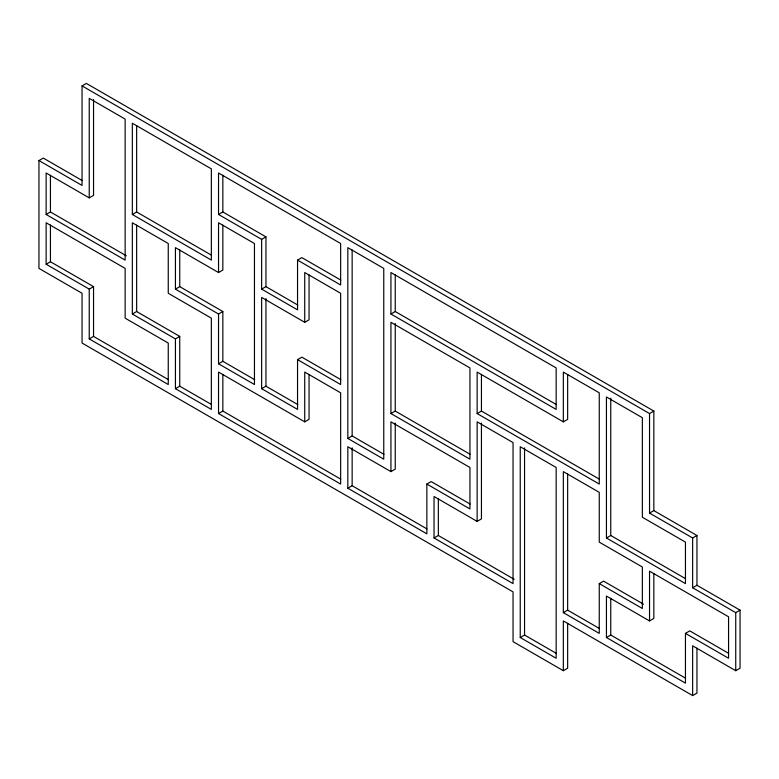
<?xml version="1.0" encoding="UTF-8"?>
<svg xmlns="http://www.w3.org/2000/svg" width="779" height="779" viewBox="0 0 779 779"><rect width="100%" height="100%" fill="white"/><g stroke="black" fill="none" stroke-linecap="round" stroke-linejoin="round"><path stroke-width="1.17" d="M567.648 623.297L567.648 668.207L563.334 670.7L513.049 641.662L513.049 591.894L82.048 343.042L82.048 293.274L38.95 268.395L38.95 160.562L82.048 185.441L82.048 85.904L86.362 83.411L653.844 411.069L653.844 510.605L696.952 535.494L696.952 585.263L740.05 610.152L740.05 668.207L735.736 670.7L692.638 645.82L692.638 695.589L696.952 693.096L696.952 648.186M38.95 160.562L43.264 158.069L82.155 180.524M93.548 99.498L93.548 195.393L89.234 197.885L89.234 98.349L125.146 119.09L125.146 260.098L46.136 214.478L50.44 211.985L50.44 175.256M46.136 264.247L89.234 289.126L89.234 338.894L168.254 384.524L168.254 343.052L125.146 318.163L125.146 268.395L46.136 222.775L46.136 264.247L50.44 261.754L93.548 286.643L93.548 336.411L168.342 379.597M132.333 214.478L211.352 260.098L211.352 168.858L132.333 123.228L132.333 214.478L136.646 211.985L211.45 255.181M89.234 289.126L93.548 286.643M218.539 214.478L261.637 239.357L261.637 289.126L297.549 309.867L297.549 260.098L340.647 284.987L340.647 243.506L218.539 173.006L218.539 214.478L222.843 211.985L265.951 236.874L265.951 286.643L297.753 305.008M89.234 338.894L93.548 336.411M132.333 314.015L175.431 338.904L175.431 388.672L211.352 409.403L211.352 318.163L168.254 293.274L168.254 243.506L132.333 222.775L132.333 314.015L136.646 311.532L179.745 336.411L179.745 386.18L211.557 404.544M222.843 225.141L222.843 270.05L218.539 272.543L175.431 247.654L175.431 289.126L179.745 286.643L222.843 311.522L222.843 361.3L254.655 379.665M261.637 239.357L265.951 236.874M297.549 260.098L301.863 257.615L340.754 280.07M175.431 338.904L179.745 336.411M175.431 289.126L218.539 314.015L222.843 311.522M261.637 289.126L265.951 286.643M175.431 388.672L179.745 386.18M218.539 314.015L218.539 363.783L222.843 361.3M340.754 379.607L301.863 357.152L297.549 359.635L297.549 409.413L261.637 388.672L261.637 297.422L304.735 322.311L309.049 319.828L309.049 274.909M309.049 374.446L309.049 419.365L304.735 421.848L304.735 372.08L340.647 392.82L340.647 484.061L218.539 413.552L222.843 411.069L222.843 374.329M261.637 388.672L265.951 386.18L265.951 298.591M390.941 314.015L390.941 272.543L556.157 367.931L556.157 409.413L390.941 314.015L395.245 311.532L395.245 274.792M347.833 438.441L383.755 459.182L383.755 268.395L347.833 247.654L347.833 438.441L352.147 435.948L383.959 454.323M390.941 413.552L390.941 322.311L469.951 367.931L469.951 459.182L390.941 413.552L395.245 411.069L395.245 323.47M395.245 423.007L395.245 469.133L390.941 471.616L347.833 446.737L347.833 488.209L352.147 485.726L426.95 528.912M567.648 374.446L567.648 419.365L563.334 421.848L477.137 372.08L477.137 413.561L481.441 411.069L599.353 479.143M347.833 488.209L426.853 533.829L426.853 484.061L431.167 481.578L470.058 504.032M481.441 423.007L481.441 518.902L477.137 521.394L477.137 421.848L513.049 442.589L513.049 583.607L434.039 537.977L438.353 535.494L438.353 498.755M696.952 535.494L692.638 537.977L649.54 513.098L649.54 413.561L653.844 411.069M606.442 537.977L606.442 396.969L642.354 417.71L642.354 517.246L685.452 542.126L685.452 583.607L606.442 537.977L610.746 535.494L610.746 398.127M649.54 513.098L653.844 510.605M599.255 583.598L642.354 608.487L642.354 567.015L599.255 542.126L599.255 492.357L563.334 471.616L563.334 612.635L599.255 633.376L599.255 583.598L603.569 581.115L643.512 604.183M520.236 637.524L556.157 658.255L556.157 467.478L520.236 446.737L520.236 637.524L524.549 635.031L556.362 653.396M563.334 612.635L567.648 610.142L599.46 628.517M728.657 653.338L689.766 630.883L685.452 633.376L685.452 683.144L606.442 637.514L610.746 635.031L610.746 598.291M692.638 537.977L692.638 587.755L696.952 585.263M606.442 637.514L606.442 596.042L649.54 620.931L653.844 618.438L653.844 573.529M692.638 587.755L735.736 612.635L740.05 610.152M82.048 85.904L649.54 413.561M395.245 311.532L556.255 404.486M477.137 413.561L599.255 484.061L599.255 392.82L563.334 372.08L563.334 421.848M89.234 197.885L46.136 172.996L46.136 214.478M610.746 535.494L685.549 578.68M50.44 211.985L126.295 255.785M395.245 411.069L470.049 454.254M297.549 359.635L340.647 384.524L340.647 293.284L304.735 272.543L304.735 322.311M265.951 386.18L297.753 404.554M218.539 363.783L254.451 384.524L254.451 243.506L218.539 222.775L218.539 272.543M426.853 484.061L469.951 508.95L469.951 467.478L390.941 421.848L390.941 471.616M685.452 633.376L728.56 658.255L728.56 616.783L649.54 571.163L649.54 620.931M304.735 421.848L218.539 372.08L218.539 413.552M477.137 521.394L434.039 496.505L434.039 537.977M222.843 411.069L340.754 479.143M438.353 535.494L514.198 579.294M610.746 635.031L685.549 678.217M692.638 695.589L563.334 620.931L563.334 670.7M735.736 612.635L735.736 670.7M567.648 473.992L567.648 610.142M524.549 447.896L524.549 635.031M481.441 374.339L481.441 411.069M352.147 250.03L352.147 435.948M352.147 447.798L352.147 485.726M222.843 175.256L222.843 211.985M179.745 249.903L179.745 286.643M136.646 125.614L136.646 211.985M136.646 225.15L136.646 311.532M50.44 225.024L50.44 261.754"/></g></svg>
